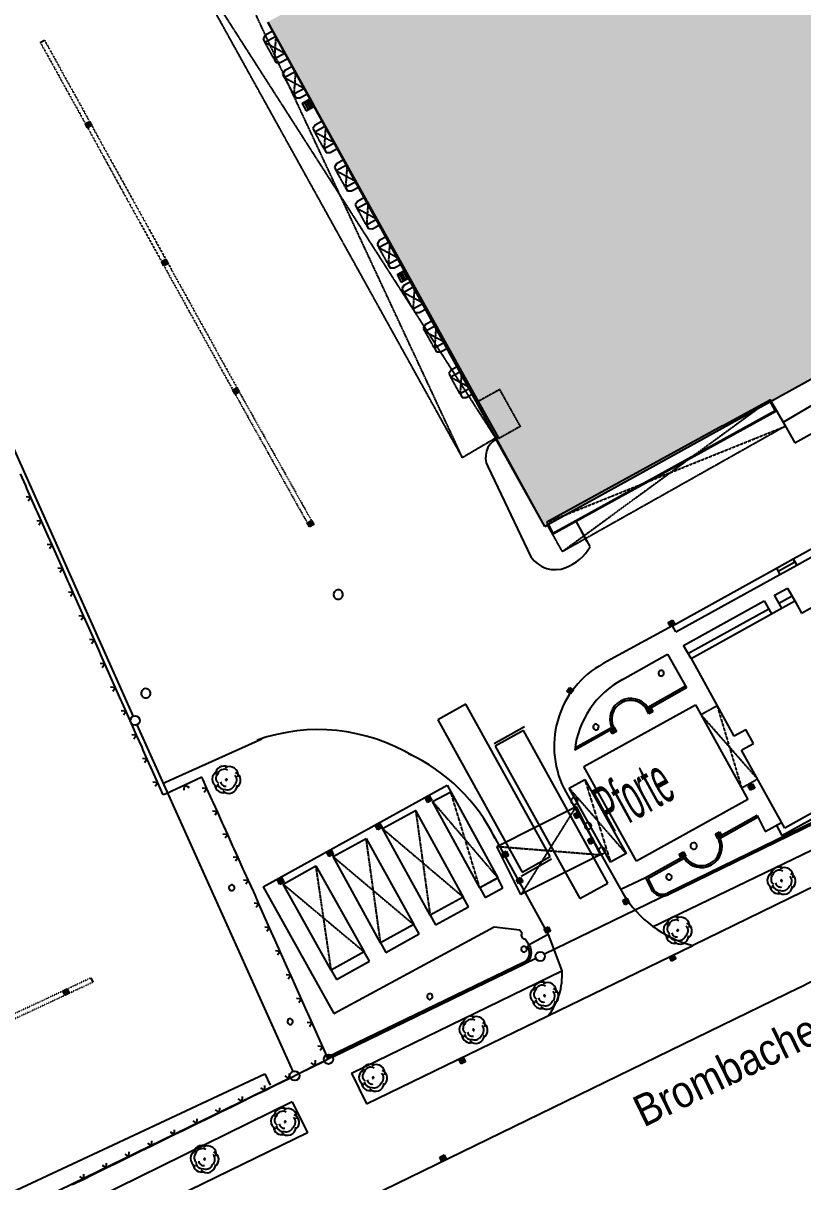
# Model space of a CAD drawing. Header units: millimetres. Extents: x 10546 to 220412, y -33380 to 110888.
# Drawn here: x 131020 to 139294, y -21811 to -9507 of the extents above; entities that cross this region are included whole.
import ezdxf

# ---------------------------------------------------------------- set-up
doc = ezdxf.new("R2010")
doc.units = ezdxf.units.MM
for name, pattern in [('DASHED', [0.75, 0.5, -0.25]), ('DOT', [0.25, 0, -0.25]), ('HIDDEN', [0.375, 0.25, -0.125])]:
    doc.linetypes.add(name, pattern=pattern)
doc.layers.add('A0_Grundriß_Versorgungskanal', color=253, linetype='Continuous', lineweight=20)
doc.layers.add('Lageplan', color=7, linetype='Continuous')
doc.styles.add('2', font='TXT')
doc.styles.add('USER2', font='TXT')

# ---------------------------------------------------------------- blocks, each defined once
blk = doc.blocks.new('Lageplan 1.UG')
at = {"layer": 'Lageplan'}
blk.add_hatch(color=1, dxfattribs=at).paths.add_polyline_path([(-23321, -12378), (-26262, -7020), (-26030, -6893), (-26487, -6064), (-13755, 1083), (-9279, 3558), (-5834, -2697)])
at = {"layer": 'Lageplan', "color": 1}
for p, q in [((-5834, -2697), (-23321, -12378)), ((-23321, -12378), (-26262, -7020)), ((-28830, -11943), (-28887, -11816)), ((-28817, -11973), (-28830, -11943)), ((-28775, -12068), (-28817, -11973)), ((-28775, -12068), (-28826, -12063)), ((-28775, -12068), (-28804, -12108)), ((-28718, -12195), (-28775, -12068)), ((-28705, -12226), (-28718, -12195)), ((-28662, -12321), (-28705, -12226)), ((-28662, -12321), (-28714, -12315)), ((-28662, -12321), (-28691, -12361)), ((-28606, -12448), (-28662, -12321)), ((-28592, -12478), (-28606, -12448)), ((-28550, -12573), (-28592, -12478)), ((-28550, -12573), (-28602, -12568)), ((-28550, -12574), (-28579, -12614)), ((-28494, -12700), (-28550, -12573)), ((-28480, -12731), (-28494, -12700)), ((-28438, -12826), (-28480, -12731)), ((-28438, -12826), (-28490, -12820)), ((-28438, -12826), (-28467, -12866)), ((-28382, -12953), (-28438, -12826)), ((-28368, -12983), (-28382, -12953)), ((-28326, -13078), (-28368, -12983)), ((-28326, -13078), (-28377, -13073)), ((-28326, -13079), (-28355, -13119)), ((-28269, -13206), (-28326, -13078)), ((-28256, -13236), (-28269, -13206)), ((-28214, -13331), (-28256, -13236)), ((-28214, -13331), (-28265, -13325)), ((-28214, -13331), (-28243, -13371)), ((-28157, -13458), (-28214, -13331)), ((-28144, -13489), (-28157, -13458)), ((-28102, -13584), (-28144, -13489)), ((-28102, -13584), (-28153, -13578)), ((-28101, -13584), (-28131, -13624)), ((-28045, -13711), (-28102, -13584)), ((-28032, -13741), (-28045, -13711)), ((-27989, -13836), (-28032, -13741)), ((-27989, -13836), (-28041, -13831)), ((-27989, -13836), (-28018, -13876)), ((-27933, -13963), (-27989, -13836)), ((-27919, -13994), (-27933, -13963)), ((-27877, -14089), (-27919, -13994)), ((-27877, -14089), (-27929, -14083)), ((-27877, -14089), (-27906, -14129)), ((-27821, -14216), (-27877, -14089)), ((-27807, -14246), (-27821, -14216)), ((-27765, -14341), (-27807, -14246)), ((-24160, -14265), (-24457, -14429)), ((-23266, -15883), (-24160, -14265)), ((-27765, -14341), (-27817, -14336)), ((-27765, -14341), (-27794, -14381)), ((-27709, -14468), (-27765, -14341)), ((-27695, -14499), (-27709, -14468)), ((-27653, -14594), (-27695, -14499)), ((-24457, -14429), (-23563, -16047)), ((-27653, -14594), (-27705, -14588)), ((-27653, -14594), (-27682, -14634)), ((-27596, -14721), (-27653, -14594)), ((-23548, -14544), (-23847, -14709)), ((-22652, -16163), (-23548, -14544)), ((-27583, -14751), (-27596, -14721)), ((-27541, -14846), (-27583, -14751)), ((-23847, -14709), (-22950, -16328)), ((-27541, -14846), (-27592, -14841)), ((-27541, -14847), (-27570, -14886)), ((-27484, -14973), (-27541, -14846)), ((-27471, -15004), (-27484, -14973)), ((-27428, -15099), (-27471, -15004)), ((-27428, -15099), (-27480, -15093)), ((-27429, -15099), (-27458, -15139)), ((-27372, -15226), (-27428, -15099)), ((-27143, -15124), (-27279, -15188)), ((-27148, -15126), (-27153, -15178)), ((-26961, -15039), (-27143, -15124)), ((-27138, -15122), (-27097, -15150)), ((-26948, -15068), (-26961, -15039)), ((-26907, -15160), (-26948, -15068)), ((-27323, -15208), (-27372, -15226)), ((-27279, -15188), (-27323, -15208)), ((-26906, -15160), (-26958, -15155)), ((-26907, -15160), (-26936, -15200)), ((-26851, -15283), (-26907, -15160)), ((-26838, -15312), (-26851, -15283)), ((-26796, -15404), (-26838, -15312)), ((-26796, -15404), (-26848, -15399)), ((-26797, -15403), (-26825, -15444)), ((-26741, -15526), (-26796, -15404)), ((-26728, -15556), (-26741, -15526)), ((-26686, -15648), (-26728, -15556)), ((-26686, -15648), (-26738, -15643)), ((-26687, -15647), (-26715, -15688)), ((-26631, -15770), (-26686, -15648)), ((-26618, -15800), (-26631, -15770)), ((-26576, -15892), (-26618, -15800)), ((-26576, -15892), (-26628, -15887)), ((-26576, -15891), (-26605, -15932)), ((-26521, -16014), (-26576, -15892)), ((-23563, -16047), (-23266, -15883)), ((-26508, -16044), (-26521, -16014)), ((-26466, -16136), (-26508, -16044)), ((-26466, -16136), (-26518, -16131)), ((-26466, -16135), (-26495, -16176)), ((-26411, -16258), (-26466, -16136)), ((-22950, -16328), (-22652, -16163)), ((-26397, -16289), (-26411, -16258)), ((-26355, -16384), (-26397, -16289)), ((-26355, -16384), (-26406, -16378)), ((-26355, -16384), (-26384, -16424)), ((-26298, -16511), (-26355, -16384)), ((-26284, -16542), (-26298, -16511)), ((-26242, -16637), (-26284, -16542)), ((-26242, -16637), (-26294, -16631)), ((-26242, -16637), (-26271, -16677)), ((-26185, -16764), (-26242, -16637)), ((-26172, -16794), (-26185, -16764)), ((-26129, -16890), (-26172, -16794)), ((-26129, -16890), (-26181, -16884)), ((-26129, -16890), (-26158, -16930)), ((-26072, -17017), (-26129, -16890)), ((-26059, -17048), (-26072, -17017)), ((-26016, -17143), (-26059, -17048)), ((-26016, -17143), (-26068, -17137)), ((-26016, -17143), (-26045, -17183)), ((-25959, -17270), (-26016, -17143)), ((-25946, -17300), (-25959, -17270)), ((-25904, -17396), (-25946, -17300)), ((-25904, -17396), (-25955, -17390)), ((-25903, -17396), (-25933, -17436)), ((-25847, -17523), (-25904, -17396)), ((-25833, -17553), (-25847, -17523)), ((-25791, -17649), (-25833, -17553)), ((-25791, -17648), (-25842, -17643)), ((-25791, -17649), (-25820, -17689)), ((-25734, -17776), (-25791, -17649)), ((-25720, -17806), (-25734, -17776)), ((-25678, -17901), (-25720, -17806)), ((-25678, -17901), (-25729, -17896)), ((-25678, -17902), (-25707, -17942)), ((-25621, -18029), (-25678, -17901)), ((-25760, -18099), (-25801, -18071)), ((-25759, -18098), (-25654, -18046)), ((-25757, -18097), (-25754, -18045)), ((-25654, -18046), (-25621, -18029)), ((-26035, -18237), (-25931, -18184)), ((-26034, -18236), (-26031, -18184)), ((-25931, -18184), (-25898, -18168)), ((-25898, -18168), (-25759, -18098)), ((-26294, -18365), (-26291, -18313)), ((-26294, -18365), (-26203, -18321)), ((-26203, -18321), (-26175, -18307)), ((-26175, -18307), (-26035, -18237)), ((-26037, -18237), (-26078, -18210)), ((-26534, -18482), (-26575, -18455)), ((-26534, -18483), (-26531, -18431)), ((-26534, -18482), (-26444, -18438)), ((-26444, -18438), (-26415, -18424)), ((-26415, -18424), (-26294, -18365)), ((-26293, -18365), (-26335, -18337)), ((-26774, -18600), (-26815, -18573)), ((-26774, -18600), (-26771, -18549)), ((-26774, -18600), (-26684, -18556)), ((-26684, -18556), (-26655, -18542)), ((-26655, -18542), (-26534, -18482)), ((-27014, -18718), (-27055, -18690)), ((-27015, -18718), (-27011, -18666)), ((-27014, -18718), (-26924, -18674)), ((-26924, -18674), (-26895, -18659)), ((-26895, -18659), (-26774, -18600)), ((-27254, -18835), (-27295, -18808)), ((-27255, -18836), (-27251, -18784)), ((-27254, -18835), (-27164, -18791)), ((-27164, -18791), (-27135, -18777)), ((-27135, -18777), (-27014, -18718)), ((-27494, -18953), (-27535, -18925)), ((-27495, -18953), (-27491, -18901)), ((-27494, -18953), (-27404, -18909)), ((-27404, -18909), (-27375, -18895)), ((-27375, -18895), (-27254, -18835)), ((-27855, -19130), (-27735, -19071)), ((-27734, -19071), (-27775, -19043)), ((-27735, -19071), (-27731, -19019)), ((-27735, -19071), (-27644, -19026)), ((-27644, -19026), (-27615, -19012)), ((-27615, -19012), (-27494, -18953)), ((-28096, -19248), (-27975, -19188)), ((-27974, -19188), (-28016, -19161)), ((-27975, -19189), (-27972, -19137)), ((-27975, -19188), (-27884, -19144)), ((-27884, -19144), (-27855, -19130)), ((-28336, -19365), (-28215, -19306)), ((-28215, -19306), (-28256, -19278)), ((-28215, -19306), (-28212, -19254)), ((-28215, -19306), (-28124, -19262)), ((-28124, -19262), (-28096, -19248))]:
    blk.add_line(p, q, dxfattribs=at)
at = {"layer": 'Lageplan', "linetype": 'DASHED'}
for p, q in [((-24195, -11646), (-27317, -6016)), ((-27317, -6016), (-23844, -11439)), ((-24195, -11646), (-26853, -5942)), ((-20929, -11031), (-23134, -12644)), ((-20929, -11031), (-20770, -11313)), ((-23299, -12332), (-20770, -11313)), ((-20770, -11313), (-23134, -12644)), ((-23844, -11439), (-24195, -11646)), ((-23134, -12644), (-23292, -12362)), ((-21665, -14374), (-21493, -14279)), ((-21063, -15058), (-21665, -14374)), ((-21493, -14279), (-21233, -15153)), ((-22897, -15064), (-22624, -15942)), ((-21233, -15153), (-21063, -15058)), ((-24011, -16214), (-24320, -15193)), ((-23062, -15156), (-22459, -15850)), ((-24512, -15298), (-23819, -16109)), ((-22990, -15351), (-23574, -16285)), ((-24692, -15392), (-24539, -16506)), ((-25044, -15585), (-24186, -16313)), ((-25064, -16797), (-25217, -15689)), ((-23831, -15774), (-22733, -15863)), ((-25588, -17088), (-25750, -15979)), ((-25568, -15883), (-24713, -16604)), ((-26099, -16174), (-25239, -16894))]:
    blk.add_line(p, q, dxfattribs=at)
at = {"layer": 'Lageplan', "color": 2}
for p, q in [((-26207, -7117), (-26288, -7161)), ((-26288, -7161), (-26311, -7198)), ((-26311, -7198), (-26291, -7236)), ((-26176, -7173), (-26291, -7236)), ((-26078, -7351), (-26193, -7413)), ((-26193, -7413), (-26172, -7451)), ((-26172, -7451), (-26129, -7451)), ((-26129, -7451), (-26047, -7407)), ((-25999, -7491), (-26081, -7536)), ((-26081, -7536), (-26104, -7572)), ((-26104, -7572), (-26083, -7610)), ((-25968, -7547), (-26083, -7610)), ((-25870, -7725), (-25985, -7787)), ((-25985, -7787), (-25964, -7825)), ((-25964, -7825), (-25921, -7825)), ((-25921, -7825), (-25840, -7781)), ((-25897, -7884), (-25810, -7836)), ((-25875, -7872), (-25831, -7952)), ((-25853, -7860), (-25809, -7939)), ((-25832, -7848), (-25787, -7927)), ((-25897, -7884), (-25853, -7964)), ((-25853, -7964), (-25765, -7915)), ((-25760, -8114), (-25783, -8151)), ((-25678, -8070), (-25760, -8114)), ((-25783, -8151), (-25762, -8188)), ((-25648, -8126), (-25762, -8188)), ((-25550, -8303), (-25664, -8366)), ((-25664, -8366), (-25643, -8404)), ((-25600, -8404), (-25519, -8359)), ((-25643, -8404), (-25600, -8404)), ((-25450, -8480), (-25532, -8525)), ((-25532, -8525), (-25555, -8561)), ((-25555, -8561), (-25534, -8599)), ((-25419, -8536), (-25534, -8599)), ((-25321, -8714), (-25436, -8776)), ((-25436, -8776), (-25415, -8814)), ((-25415, -8814), (-25372, -8814)), ((-25372, -8814), (-25291, -8770)), ((-25309, -8925), (-25333, -8962)), ((-25333, -8962), (-25312, -8999)), ((-25197, -8937), (-25312, -8999)), ((-25228, -8880), (-25309, -8925)), ((-25099, -9114), (-25214, -9177)), ((-25214, -9177), (-25193, -9214)), ((-25193, -9214), (-25150, -9215)), ((-25150, -9215), (-25069, -9170)), ((-25079, -9341), (-25102, -9377)), ((-24997, -9296), (-25079, -9341)), ((-25102, -9377), (-25081, -9415)), ((-24966, -9353), (-25081, -9415)), ((-24868, -9530), (-24983, -9593)), ((-24983, -9593), (-24962, -9630)), ((-24919, -9631), (-24838, -9586)), ((-24962, -9630), (-24919, -9631)), ((-24888, -9702), (-24801, -9653)), ((-24888, -9702), (-24844, -9782)), ((-24866, -9690), (-24822, -9769)), ((-24845, -9678), (-24800, -9757)), ((-24823, -9665), (-24778, -9745)), ((-24844, -9782), (-24756, -9733)), ((-24816, -9816), (-24839, -9853)), ((-24704, -9828), (-24818, -9891)), ((-24734, -9772), (-24816, -9816)), ((-24839, -9853), (-24818, -9891)), ((-24606, -10006), (-24720, -10068)), ((-24720, -10068), (-24700, -10106)), ((-24656, -10106), (-24575, -10062)), ((-24700, -10106), (-24656, -10106)), ((-24506, -10188), (-24588, -10232)), ((-24588, -10232), (-24611, -10269)), ((-24611, -10269), (-24590, -10307)), ((-24476, -10244), (-24590, -10307)), ((-24378, -10421), (-24492, -10484)), ((-24492, -10484), (-24472, -10522)), ((-24472, -10522), (-24428, -10522)), ((-24428, -10522), (-24347, -10478)), ((-24235, -10672), (-24316, -10716)), ((-24316, -10716), (-24340, -10753)), ((-24340, -10753), (-24319, -10791)), ((-24204, -10728), (-24319, -10791)), ((-24106, -10906), (-24221, -10968)), ((-24221, -10968), (-24200, -11006)), ((-24200, -11006), (-24157, -11006)), ((-24157, -11006), (-24076, -10962)), ((-20876, -11145), (-20937, -11036)), ((-20862, -11149), (-20929, -11031)), ((-23239, -12460), (-20862, -11149)), ((-23235, -12446), (-20876, -11145)), ((-23292, -12362), (-23239, -12460)), ((-23283, -12357), (-23235, -12446)), ((-22874, -12532), (-22950, -12390)), ((-21817, -14091), (-22234, -14327)), ((-21827, -14073), (-22227, -14300)), ((-23001, -14728), (-22613, -14512)), ((-22587, -14520), (-23004, -14753)), ((-19456, -15019), (-22020, -16271)), ((-19448, -15035), (-22012, -16288)), ((-21067, -15447), (-21486, -15681)), ((-21057, -15465), (-21459, -15689)), ((-21835, -15873), (-22253, -16107)), ((-22228, -16116), (-21842, -15900)), ((-22253, -16107), (-22192, -16227)), ((-22228, -16116), (-22176, -16219)), ((-23489, -16819), (-23505, -16831)), ((-23540, -17003), (-25633, -18014)), ((-23530, -17021), (-25624, -18032)), ((-25633, -18014), (-25624, -18032))]:
    blk.add_line(p, q, dxfattribs=at)
at = {"layer": 'Lageplan'}
for p, q in [((-26262, -7020), (-25775, -7898)), ((-28676, -7236), (-28632, -7212)), ((-30799, -7450), (-27691, -14393)), ((-24026, -11048), (-25773, -7902)), ((-28198, -8099), (-28154, -8075)), ((-28198, -8099), (-28154, -8075)), ((-28174, -8143), (-28198, -8099)), ((-28163, -8137), (-28187, -8093)), ((-28176, -8087), (-28152, -8131)), ((-28130, -8119), (-28174, -8143)), ((-28141, -8125), (-28165, -8081)), ((-28154, -8075), (-28130, -8119)), ((-27389, -9564), (-27345, -9539)), ((-27365, -9608), (-27389, -9564)), ((-27354, -9601), (-27378, -9558)), ((-27367, -9552), (-27343, -9595)), ((-27321, -9583), (-27365, -9608)), ((-27332, -9589), (-27356, -9546)), ((-27345, -9539), (-27321, -9583)), ((-26633, -10928), (-26589, -10903)), ((-26608, -10971), (-26633, -10928)), ((-26597, -10965), (-26622, -10922)), ((-26611, -10915), (-26587, -10959)), ((-26565, -10947), (-26608, -10971)), ((-26576, -10953), (-26600, -10909)), ((-26589, -10903), (-26565, -10947)), ((-23817, -11423), (-24026, -11048)), ((-21437, -11307), (-20976, -11057)), ((-20976, -11057), (-20929, -11031)), ((-20929, -11031), (-20791, -11269)), ((-20791, -11269), (-20309, -10987)), ((-21437, -11307), (-23299, -12332)), ((-20791, -11269), (-20666, -11488)), ((-20666, -11488), (-20176, -11215)), ((-23844, -11439), (-23817, -11423)), ((-23321, -12378), (-23844, -11439)), ((-23927, -11741), (-23469, -12698)), ((-20685, -12720), (-19592, -12113)), ((-20648, -12786), (-19555, -12180)), ((-25842, -12338), (-25798, -12313)), ((-25818, -12381), (-25842, -12338)), ((-25807, -12375), (-25831, -12332)), ((-25820, -12326), (-25796, -12369)), ((-25774, -12357), (-25818, -12381)), ((-25785, -12363), (-25810, -12320)), ((-25798, -12313), (-25774, -12357)), ((-23321, -12378), (-23285, -12358)), ((-23299, -12332), (-23285, -12358)), ((-22841, -12591), (-22989, -12320)), ((-20864, -12819), (-20685, -12720)), ((-20845, -12852), (-20666, -12753)), ((-20827, -12885), (-20648, -12786)), ((-20648, -12786), (-20685, -12720)), ((-20685, -12720), (-20648, -12786)), ((-21965, -13430), (-20864, -12819)), ((-21930, -13496), (-20827, -12885)), ((-20864, -12819), (-20827, -12885)), ((-20864, -12819), (-20827, -12885)), ((-20806, -15657), (-15791, -12876)), ((-22177, -16628), (-14562, -12943)), ((-20884, -13107), (-20746, -13030)), ((-20746, -13030), (-20668, -13168)), ((-15586, -13155), (-23325, -16920)), ((-20807, -13245), (-20884, -13107)), ((-20697, -13116), (-20837, -13193)), ((-21848, -13642), (-20993, -13167)), ((-20945, -13253), (-21798, -13727)), ((-21768, -13779), (-20668, -13168)), ((-20993, -13167), (-20916, -13306)), ((-20668, -13168), (-20598, -13296)), ((-20598, -13296), (-20421, -13197)), ((-22011, -13396), (-21967, -13372)), ((-21987, -13440), (-22011, -13396)), ((-21961, -13383), (-22005, -13407)), ((-21999, -13418), (-21955, -13394)), ((-21949, -13404), (-21993, -13429)), ((-21967, -13372), (-21943, -13415)), ((-21965, -13430), (-22703, -13833)), ((-21943, -13415), (-21987, -13440)), ((-21930, -13496), (-21965, -13430)), ((-21768, -13779), (-21848, -13642)), ((-22497, -14003), (-22018, -13734)), ((-22018, -13734), (-21817, -14091)), ((-21768, -13779), (-21314, -14602)), ((-23088, -14127), (-23059, -14086)), ((-23047, -14155), (-23088, -14127)), ((-23049, -14093), (-23077, -14134)), ((-23067, -14141), (-23038, -14100)), ((-23059, -14086), (-23018, -14114)), ((-23028, -14107), (-23057, -14148)), ((-23018, -14114), (-23047, -14155)), ((-22906, -14926), (-21723, -14269)), ((-21723, -14269), (-21165, -15275)), ((-22242, -14321), (-22199, -14297)), ((-22218, -14365), (-22242, -14321)), ((-22193, -14308), (-22236, -14332)), ((-22230, -14343), (-22186, -14318)), ((-22180, -14329), (-22224, -14354)), ((-22174, -14340), (-22218, -14365)), ((-22199, -14297), (-22174, -14340)), ((-27650, -14484), (-25997, -18164)), ((-22629, -14535), (-22585, -14511)), ((-22585, -14511), (-22561, -14554)), ((-27378, -15106), (-26326, -14630)), ((-22605, -14579), (-22629, -14535)), ((-22579, -14522), (-22623, -14546)), ((-22617, -14557), (-22573, -14533)), ((-22567, -14543), (-22611, -14568)), ((-22561, -14554), (-22605, -14579)), ((-21312, -14601), (-21187, -14532)), ((-21105, -14681), (-21187, -14532)), ((-20774, -15582), (-21232, -14751)), ((-21229, -14750), (-21105, -14681)), ((-22348, -15932), (-22906, -14926)), ((-19682, -14966), (-20774, -15582)), ((-26309, -16202), (-24358, -15125)), ((-24358, -15125), (-23819, -16109)), ((-23062, -15156), (-22897, -15064)), ((-22897, -15064), (-22459, -15850)), ((-18257, -15124), (-21752, -16825)), ((-21162, -15134), (-21118, -15110)), ((-21151, -15128), (-21127, -15172)), ((-21116, -15166), (-21140, -15122)), ((-21129, -15116), (-21105, -15160)), ((-21118, -15110), (-21094, -15154)), ((-24589, -15264), (-24545, -15240)), ((-24539, -15251), (-24583, -15275)), ((-24545, -15240), (-24521, -15284)), ((-24512, -15298), (-24320, -15193)), ((-24320, -15193), (-23819, -16109)), ((-23095, -15202), (-22491, -16276)), ((-22624, -15942), (-23062, -15156)), ((-21138, -15178), (-21162, -15134)), ((-21094, -15154), (-21138, -15178)), ((-24565, -15308), (-24589, -15264)), ((-24577, -15286), (-24533, -15262)), ((-24527, -15273), (-24571, -15297)), ((-24521, -15284), (-24565, -15308)), ((-24011, -16214), (-24512, -15298)), ((-23831, -15774), (-22990, -15351)), ((-22990, -15351), (-22733, -15863)), ((-21165, -15275), (-22348, -15932)), ((-25044, -15585), (-24692, -15392)), ((-24692, -15392), (-24186, -16313)), ((-23013, -15435), (-22969, -15411)), ((-22988, -15479), (-23013, -15435)), ((-23002, -15429), (-22977, -15473)), ((-22966, -15467), (-22991, -15423)), ((-22944, -15454), (-22988, -15479)), ((-22980, -15417), (-22955, -15460)), ((-22969, -15411), (-22944, -15454)), ((-21067, -15447), (-20983, -15616)), ((-25117, -15554), (-25073, -15530)), ((-25093, -15598), (-25117, -15554)), ((-25067, -15541), (-25111, -15565)), ((-25105, -15576), (-25061, -15552)), ((-25055, -15563), (-25099, -15587)), ((-25049, -15574), (-25093, -15598)), ((-25073, -15530), (-25049, -15574)), ((-24539, -16506), (-25044, -15585)), ((-21510, -15645), (-21466, -15620)), ((-21466, -15620), (-21442, -15664)), ((-20983, -15616), (-20808, -15520)), ((-20863, -15551), (-20806, -15657)), ((-25568, -15883), (-25217, -15689)), ((-25217, -15689), (-24713, -16604)), ((-23870, -15650), (-23287, -16711)), ((-22865, -15706), (-22822, -15681)), ((-22840, -15750), (-22865, -15706)), ((-22854, -15700), (-22829, -15743)), ((-22819, -15737), (-22843, -15694)), ((-22797, -15725), (-22840, -15750)), ((-22833, -15688), (-22808, -15731)), ((-22822, -15681), (-22797, -15725)), ((-21485, -15689), (-21510, -15645)), ((-21460, -15631), (-21504, -15656)), ((-21498, -15667), (-21454, -15642)), ((-21448, -15653), (-21491, -15678)), ((-21442, -15664), (-21485, -15689)), ((-25633, -15840), (-25590, -15815)), ((-25609, -15883), (-25633, -15840)), ((-25583, -15826), (-25627, -15851)), ((-25621, -15861), (-25577, -15837)), ((-25571, -15848), (-25615, -15872)), ((-25565, -15859), (-25609, -15883)), ((-25590, -15815), (-25565, -15859)), ((-23574, -16285), (-23831, -15774)), ((-23775, -15851), (-23731, -15826)), ((-23750, -15894), (-23775, -15851)), ((-23764, -15844), (-23739, -15888)), ((-23728, -15882), (-23753, -15838)), ((-23707, -15869), (-23750, -15894)), ((-23742, -15832), (-23717, -15875)), ((-23731, -15826), (-23707, -15869)), ((-22733, -15863), (-23574, -16285)), ((-22459, -15850), (-22624, -15942)), ((-21894, -15857), (-21850, -15833)), ((-21870, -15901), (-21894, -15857)), ((-21844, -15844), (-21888, -15868)), ((-21882, -15879), (-21838, -15854)), ((-21832, -15865), (-21876, -15890)), ((-21850, -15833), (-21826, -15876)), ((-26099, -16174), (-25750, -15979)), ((-25750, -15979), (-25239, -16894)), ((-25064, -16797), (-25568, -15883)), ((-21826, -15876), (-21870, -15901)), ((-26158, -16133), (-26114, -16109)), ((-26114, -16109), (-26090, -16153)), ((-23819, -16109), (-24011, -16214)), ((-23821, -16111), (-24011, -16214)), ((-23766, -16213), (-23821, -16111)), ((-23622, -16128), (-23578, -16103)), ((-23575, -16159), (-23600, -16115)), ((-23589, -16109), (-23564, -16152)), ((-23578, -16103), (-23554, -16146)), ((-22253, -16107), (-22515, -16232)), ((-26309, -16202), (-25560, -17550)), ((-26133, -16177), (-26158, -16133)), ((-26108, -16120), (-26152, -16144)), ((-26145, -16155), (-26102, -16131)), ((-26096, -16142), (-26139, -16166)), ((-26090, -16153), (-26133, -16177)), ((-25588, -17088), (-26099, -16174)), ((-24011, -16214), (-23955, -16316)), ((-23955, -16316), (-23766, -16213)), ((-23597, -16171), (-23622, -16128)), ((-23611, -16121), (-23586, -16165)), ((-23554, -16146), (-23597, -16171)), ((-24187, -16313), (-24539, -16506)), ((-24186, -16313), (-24539, -16506)), ((-24131, -16415), (-24187, -16313)), ((-22494, -16349), (-22450, -16325)), ((-22469, -16393), (-22494, -16349)), ((-22483, -16343), (-22458, -16387)), ((-22447, -16381), (-22472, -16337)), ((-22461, -16331), (-22436, -16374)), ((-22450, -16325), (-22426, -16368)), ((-24483, -16608), (-24131, -16415)), ((-22426, -16368), (-22469, -16393)), ((-24712, -16603), (-25064, -16797)), ((-24713, -16604), (-25064, -16797)), ((-24656, -16704), (-24712, -16603)), ((-24539, -16506), (-24483, -16608)), ((-25560, -17550), (-23859, -16629)), ((-25008, -16899), (-24656, -16704)), ((-23859, -16629), (-23585, -16659)), ((-23585, -16659), (-23563, -16695)), ((-23287, -16711), (-23489, -16819)), ((-23329, -16654), (-23285, -16629)), ((-23304, -16697), (-23329, -16654)), ((-23318, -16648), (-23293, -16691)), ((-23282, -16685), (-23307, -16642)), ((-23260, -16673), (-23304, -16697)), ((-23296, -16635), (-23271, -16679)), ((-23287, -16711), (-23139, -17096)), ((-23285, -16629), (-23260, -16673)), ((-25064, -16797), (-25008, -16899)), ((-23531, -16757), (-23489, -16819)), ((-23288, -17575), (-21752, -16825)), ((-25238, -16893), (-25588, -17088)), ((-25239, -16894), (-25588, -17088)), ((-23415, -16964), (-25572, -18013)), ((-25182, -16994), (-25238, -16893)), ((-21999, -16948), (-21955, -16924)), ((-21975, -16992), (-21999, -16948)), ((-21949, -16935), (-21993, -16959)), ((-21987, -16970), (-21943, -16946)), ((-21937, -16957), (-21981, -16981)), ((-21931, -16968), (-21975, -16992)), ((-21955, -16924), (-21931, -16968)), ((-25588, -17088), (-25531, -17189)), ((-25531, -17189), (-25182, -16994)), ((-25372, -18183), (-23139, -17096)), ((-28139, -17171), (-28118, -17217)), ((-28436, -17311), (-28391, -17287)), ((-28412, -17355), (-28436, -17311)), ((-28430, -17322), (-28386, -17298)), ((-28380, -17309), (-28424, -17333)), ((-28418, -17344), (-28374, -17320)), ((-28368, -17331), (-28412, -17355)), ((-28391, -17287), (-28368, -17331)), ((-20620, -17276), (-21579, -17744)), ((-25212, -18509), (-23288, -17575)), ((-21579, -17744), (-26707, -20239)), ((-25662, -18057), (-25931, -18188)), ((-24231, -18038), (-24186, -18017)), ((-24209, -18083), (-24231, -18038)), ((-24180, -18028), (-24225, -18050)), ((-24220, -18061), (-24175, -18039)), ((-24169, -18050), (-24214, -18072)), ((-24164, -18062), (-24209, -18083)), ((-24186, -18017), (-24164, -18062)), ((-27683, -18839), (-26294, -18190)), ((-26294, -18190), (-26235, -18309)), ((-25372, -18183), (-25212, -18509)), ((-26021, -18232), (-32181, -21231)), ((-26003, -18487), (-28428, -19680)), ((-26003, -18487), (-25841, -18816)), ((-25841, -18816), (-27517, -19631)), ((-30507, -20162), (-27683, -18839)), ((-24435, -19074), (-24390, -19051)), ((-24430, -19085), (-24385, -19063)), ((-24390, -19051), (-24368, -19096)), ((-24413, -19119), (-24435, -19074)), ((-24379, -19074), (-24424, -19096)), ((-24418, -19107), (-24374, -19085)), ((-24368, -19096), (-24413, -19119))]:
    blk.add_line(p, q, dxfattribs=at)
at = {"layer": 'Lageplan', "linetype": 'DOT'}
for p, q in [((-28676, -7236), (-28198, -8099)), ((-28632, -7212), (-28154, -8075)), ((-28130, -8119), (-27321, -9583)), ((-28174, -8143), (-27365, -9607)), ((-27321, -9583), (-26565, -10947)), ((-27365, -9607), (-26608, -10971)), ((-26565, -10947), (-25774, -12357)), ((-26608, -10971), (-25818, -12382)), ((-28139, -17171), (-36774, -21214)), ((-28118, -17217), (-36752, -21259))]:
    blk.add_line(p, q, dxfattribs=at)
at = {"layer": 'Lageplan', "color": 2, "linetype": 'DASHED'}
for p, q in [((-26193, -7413), (-26291, -7236)), ((-26291, -7236), (-26078, -7351)), ((-26176, -7173), (-26193, -7413)), ((-25985, -7787), (-26083, -7610)), ((-26083, -7610), (-25870, -7725)), ((-25968, -7547), (-25985, -7787)), ((-25664, -8366), (-25762, -8188)), ((-25762, -8188), (-25550, -8303)), ((-25648, -8126), (-25664, -8366)), ((-25436, -8776), (-25534, -8599)), ((-25534, -8599), (-25321, -8714)), ((-25419, -8536), (-25436, -8776)), ((-25197, -8937), (-25214, -9177)), ((-25214, -9177), (-25312, -8999)), ((-25312, -8999), (-25099, -9114)), ((-24983, -9593), (-25081, -9415)), ((-25081, -9415), (-24868, -9530)), ((-24966, -9353), (-24983, -9593)), ((-24704, -9828), (-24720, -10068)), ((-24720, -10068), (-24818, -9891)), ((-24818, -9891), (-24606, -10006)), ((-24492, -10484), (-24590, -10307)), ((-24590, -10307), (-24378, -10421)), ((-24476, -10244), (-24492, -10484)), ((-24221, -10968), (-24319, -10791)), ((-24319, -10791), (-24106, -10906)), ((-24204, -10728), (-24221, -10968))]:
    blk.add_line(p, q, dxfattribs=at)
at = {"layer": 'Lageplan', "linetype": 'HIDDEN'}
for p, q in [((-23799, -10922), (-24026, -11048)), ((-23580, -11314), (-23799, -10922)), ((-23580, -11314), (-23807, -11441)), ((-23817, -11423), (-23807, -11441))]:
    blk.add_line(p, q, dxfattribs=at)
at = {"layer": 'Lageplan', "color": 3}
for p, q in [((-23857, -14680), (-23536, -14502)), ((-23249, -15911), (-23572, -16092))]:
    blk.add_line(p, q, dxfattribs=at)
at = {"layer": 'Lageplan', "color": 1}
for centre in [(-27670, -14438), (-23370, -16942), (-25617, -18035), (-25976, -18210)]:
    blk.add_circle(centre, 50, dxfattribs=at)
at = {"layer": 'Lageplan'}
for centre, radius, start, end in [((-23726, -11642), 224, 120.1744, 206.2588), ((-23298, -12322), 531, 292.1937, 329.4881), ((-23212, -12525), 310, 214.0058, 291.6521), ((41739, -139438), 137157, 113.22934, 117.04255), ((-22223, -14711), 1000, 118.6543, 209.359), ((-22032, -14863), 978, 118.3604, 173.5387), ((-25727, -16475), 1941, 58.861, 109.463), ((-25577, -16531), 1921, 25.8018, 65.0383), ((-21444, -15639), 1226, 211.32, 255.4424), ((-23533, -16719), 37.7, 141.2814, 273.3564), ((-23832, -17142), 695, 321.4667, 3.8138)]:
    blk.add_arc(centre, radius, start, end, dxfattribs=at)
at = {"layer": 'Lageplan', "color": 5}
for centre, start, end in [((-25514, -13099), 144.9919, 234.9919), ((-25514, -13099), 54.9919, 144.9919), ((-25514, -13099), 234.9919, 324.9919), ((-25514, -13099), 324.9919, 54.9919), ((-27555, -14148), 144.9919, 234.9919), ((-27555, -14148), 54.9919, 144.9919), ((-27555, -14148), 324.9919, 54.9919), ((-27555, -14148), 234.9919, 324.9919)]:
    blk.add_arc(centre, 50, start, end, dxfattribs=at)
at = {"layer": 'Lageplan', "color": 2}
for centre, radius, start, end in [((-22410, -14424), 221, 34.0841, 203.3997), ((-22410, -14424), 201, 28.8162, 208.5641), ((-21660, -15778), 220, 213.6715, 24.0426), ((-21660, -15778), 200, 208.3684, 29.2722), ((-21660, -15778), 220, 29.266, 29.2722), ((-22071, -16166), 135, 206.9879, 296.0401), ((-22071, -16166), 117, 206.9816, 296.0401), ((-23604, -16901), 121, 302.1549, 35.427), ((-23604, -16901), 141, 301.707, 35.427)]:
    blk.add_arc(centre, radius, start, end, dxfattribs=at)
at = {"layer": 'Lageplan', "color": 5}
for centre, major_axis, start_param, end_param in [((-22086, -13934), (-21.2, 21.2), -1.396399, 0.174397), ((-22086, -13934), (21.2, 21.2), 1.745194, 3.31599), ((-22086, -13934), (21.2, 21.2), 3.31599, 4.886786), ((-22086, -13934), (21.2, 21.2), 4.886786, 6.457583), ((-22779, -14506), (21.2, 21.2), 1.745194, 3.31599), ((-22779, -14506), (-21.2, 21.2), -1.396399, 0.174397), ((-22779, -14506), (21.2, 21.2), 4.886786, 6.457583), ((-22779, -14506), (21.2, 21.2), 3.31599, 4.886786), ((-23008, -15293), (-24.8, 24.8), -1.396407, 0.174389), ((-23008, -15293), (-24.8, 24.8), 0.174389, 1.745185), ((-23008, -15293), (24.8, 24.8), 3.315982, 4.886778), ((-23008, -15293), (24.8, 24.8), 4.886778, 6.457574), ((-22862, -15557), (-24.8, 24.8), 0.174389, 1.745185), ((-22862, -15557), (-24.8, 24.8), -1.396407, 0.174389), ((-22862, -15557), (24.8, 24.8), 3.315982, 4.886778), ((-22862, -15557), (24.8, 24.8), 4.886778, 6.457574), ((-21741, -15769), (24.8, 24.8), 0.174404, 1.7452), ((-21741, -15769), (-24.8, 24.8), 3.315997, 4.886793), ((-22716, -15820), (-24.8, 24.8), 0.174419, 1.745215), ((-22716, -15820), (-24.8, 24.8), -1.396378, 0.174419), ((-22716, -15820), (24.8, 24.8), 3.316011, 4.886808), ((-22716, -15820), (-24.8, 24.8), 3.316011, 4.886808), ((-21741, -15769), (-24.8, 24.8), 0.174404, 1.7452), ((-21741, -15769), (-24.8, 24.8), 1.7452, 3.315997), ((-22004, -16099), (21.2, 21.2), 1.745205, 3.316001), ((-22004, -16099), (21.2, 21.2), 0.174408, 1.745205), ((-22004, -16099), (21.2, 21.2), 3.316001, 4.886797), ((-22004, -16099), (-21.2, 21.2), 3.316001, 4.886797), ((-26644, -16213), (21.2, 21.2), 1.745278, 3.316074), ((-26644, -16213), (21.2, 21.2), 0.174481, 1.745278), ((-26644, -16213), (-21.2, 21.2), 1.745278, 3.316074), ((-26644, -16213), (-21.2, 21.2), 3.316074, 4.88687), ((-23542, -16866), (21.2, 21.2), 1.745194, 3.31599), ((-23542, -16866), (-21.2, 21.2), -1.396399, 0.174397), ((-23542, -16866), (21.2, 21.2), 4.886786, 6.457583), ((-23542, -16866), (21.2, 21.2), 3.31599, 4.886786), ((-24542, -17369), (-21.2, 21.2), -1.396399, 0.174397), ((-24542, -17369), (21.2, 21.2), 4.886786, 6.457583), ((-24542, -17369), (21.2, 21.2), 1.745194, 3.31599), ((-24542, -17369), (21.2, 21.2), 3.31599, 4.886786), ((-26024, -17635), (21.2, 21.2), 1.745278, 3.316074), ((-26024, -17635), (21.2, 21.2), 0.174481, 1.745278), ((-26024, -17635), (-21.2, 21.2), 1.745278, 3.316074), ((-26024, -17635), (-21.2, 21.2), 3.316074, 4.88687)]:
    blk.add_ellipse(centre, major_axis=major_axis, ratio=1, start_param=start_param, end_param=end_param, dxfattribs=at)
at = {"layer": 'Lageplan'}
for centre, major_axis, start_param, end_param in [((-26761, -15061), (63.7, 63.7), 1.158433, 3.501101), ((-26727, -15011), (-63.7, 63.7), -1.232633, 0.760882), ((-26753, -15052), (42.4, 42.4), 1.569057, 3.341578), ((-26723, -15030), (53.1, 53.1), 0.29446, 2.070158), ((-26666, -15017), (63.7, 63.7), 5.298022, 7.617338), ((-26640, -15072), (63.7, 63.7), 4.546606, 6.642729), ((-26734, -15114), (-63.7, 63.7), 0.902254, 2.588312), ((-26721, -15095), (-53.1, 53.1), 0.992051, 2.498514), ((-26713, -15083), (36.1, 36.1), 2.48998, 4.142178), ((-26675, -15121), (63.7, 63.7), 3.131057, 5.473725), ((-26686, -15098), (53.1, 53.1), 3.602575, 5.130017), ((-26701, -15066), (-5.31, 5.31), 0.174574, 1.745195), ((-26701, -15066), (5.31, 5.31), 0.174574, 1.745195), ((-26701, -15066), (-5.31, 5.31), 1.74537, 3.315992), ((-26701, -15066), (5.31, 5.31), 4.886963, 6.457584), ((-26666, -15069), (-53.1, 53.1), 3.072815, 4.646002), ((-20835, -16084), (-63.7, 63.7), -1.232633, 0.760882), ((-20775, -16089), (63.7, 63.7), 5.298022, 7.617338), ((-20870, -16133), (63.7, 63.7), 1.158433, 3.501101), ((-20861, -16124), (42.4, 42.4), 1.569057, 3.341578), ((-20832, -16102), (53.1, 53.1), 0.29446, 2.070158), ((-20774, -16141), (-53.1, 53.1), 3.072815, 4.646002), ((-20749, -16144), (63.7, 63.7), 4.546606, 6.642729), ((-20843, -16186), (-63.7, 63.7), 0.902254, 2.588312), ((-20830, -16167), (-53.1, 53.1), 0.992051, 2.498514), ((-20821, -16155), (36.1, 36.1), 2.48998, 4.142178), ((-20784, -16193), (63.7, 63.7), 3.131057, 5.473725), ((-20795, -16170), (53.1, 53.1), 3.602575, 5.130017), ((-20809, -16138), (-5.31, 5.31), 0.174574, 1.745195), ((-20809, -16138), (5.31, 5.31), 0.174574, 1.745195), ((-20809, -16138), (-5.31, 5.31), 1.74537, 3.315992), ((-20809, -16138), (5.31, 5.31), 4.886963, 6.457584), ((-21971, -16661), (63.7, 63.7), 1.158433, 3.501101), ((-21937, -16612), (-63.7, 63.7), -1.232633, 0.760882), ((-21963, -16652), (42.4, 42.4), 1.569057, 3.341578), ((-21933, -16630), (53.1, 53.1), 0.29446, 2.070158), ((-21876, -16617), (63.7, 63.7), 5.298022, 7.617338), ((-21850, -16672), (63.7, 63.7), 4.546606, 6.642729), ((-21944, -16714), (-63.7, 63.7), 0.902254, 2.588312), ((-21931, -16695), (-53.1, 53.1), 0.992051, 2.498514), ((-21923, -16684), (36.1, 36.1), 2.48998, 4.142178), ((-21885, -16721), (63.7, 63.7), 3.131057, 5.473725), ((-21896, -16698), (53.1, 53.1), 3.602575, 5.130017), ((-21911, -16666), (-5.31, 5.31), 0.174574, 1.745195), ((-21911, -16666), (5.31, 5.31), 0.174574, 1.745195), ((-21911, -16666), (-5.31, 5.31), 1.74537, 3.315992), ((-21911, -16666), (5.31, 5.31), 4.886963, 6.457584), ((-21876, -16669), (-53.1, 53.1), 3.072815, 4.646002), ((-23351, -17305), (-63.7, 63.7), -1.232633, 0.760882), ((-23291, -17310), (63.7, 63.7), 5.298022, 7.617338), ((-23386, -17354), (63.7, 63.7), 1.158433, 3.501101), ((-23377, -17345), (42.4, 42.4), 1.569057, 3.341578), ((-23348, -17323), (53.1, 53.1), 0.29446, 2.070158), ((-23290, -17362), (-53.1, 53.1), 3.072815, 4.646002), ((-23265, -17365), (63.7, 63.7), 4.546606, 6.642729), ((-23359, -17407), (-63.7, 63.7), 0.902254, 2.588312), ((-23346, -17388), (-53.1, 53.1), 0.992051, 2.498514), ((-23337, -17376), (36.1, 36.1), 2.48998, 4.142178), ((-23299, -17414), (63.7, 63.7), 3.131057, 5.473725), ((-23311, -17391), (53.1, 53.1), 3.602575, 5.130017), ((-23325, -17359), (-5.31, 5.31), 0.174574, 1.745195), ((-23325, -17359), (5.31, 5.31), 0.174574, 1.745195), ((-23325, -17359), (-5.31, 5.31), 1.74537, 3.315992), ((-23325, -17359), (5.31, 5.31), 4.886963, 6.457584), ((-24104, -17667), (63.7, 63.7), 0.338069, 2.331584), ((-24044, -17672), (63.7, 63.7), 5.297928, 7.617243), ((-24139, -17716), (-63.7, 63.7), -0.412458, 1.93021), ((-24130, -17707), (-42.4, 42.4), -0.001834, 1.770687), ((-24101, -17686), (53.1, 53.1), 0.294365, 2.070063), ((-24078, -17722), (5.31, 5.31), 1.745275, 3.315897), ((-24078, -17722), (5.31, 5.31), 0.174479, 1.745101), ((-24078, -17722), (5.31, 5.31), 4.886868, 6.45749), ((-24043, -17724), (53.1, 53.1), 4.643517, 6.216704), ((-24018, -17727), (-63.7, 63.7), 2.975715, 5.071838), ((-24112, -17770), (63.7, 63.7), 2.472955, 4.159013), ((-24099, -17751), (-53.1, 53.1), 0.991956, 2.49842), ((-24090, -17739), (-36.1, 36.1), 0.919089, 2.571287), ((-24053, -17776), (63.7, 63.7), 3.130962, 5.47363), ((-24064, -17754), (53.1, 53.1), 3.60248, 5.129922), ((-24078, -17722), (-5.31, 5.31), 1.745275, 3.315897), ((-25170, -18175), (63.7, 63.7), 0.338069, 2.331584), ((-25109, -18181), (63.7, 63.7), 5.297928, 7.617243), ((-25204, -18224), (-63.7, 63.7), -0.412458, 1.93021), ((-25196, -18215), (-42.4, 42.4), -0.001834, 1.770687), ((-25166, -18194), (53.1, 53.1), 0.294365, 2.070063), ((-25109, -18232), (53.1, 53.1), 4.643517, 6.216704), ((-25083, -18235), (-63.7, 63.7), 2.975715, 5.071838), ((-25177, -18278), (63.7, 63.7), 2.472955, 4.159013), ((-25164, -18259), (-53.1, 53.1), 0.991956, 2.49842), ((-25156, -18247), (-36.1, 36.1), 0.919089, 2.571287), ((-25118, -18285), (63.7, 63.7), 3.130962, 5.47363), ((-25129, -18262), (53.1, 53.1), 3.60248, 5.129922), ((-25144, -18230), (5.31, 5.31), 1.745275, 3.315897), ((-25144, -18230), (5.31, 5.31), 0.174479, 1.745101), ((-25144, -18230), (-5.31, 5.31), 1.745275, 3.315897), ((-25144, -18230), (5.31, 5.31), 4.886868, 6.45749), ((-26104, -18643), (63.7, 63.7), 0.338069, 2.331584), ((-26044, -18649), (63.7, 63.7), 5.297928, 7.617243), ((-26139, -18692), (-63.7, 63.7), -0.412458, 1.93021), ((-26130, -18683), (-42.4, 42.4), -0.001834, 1.770687), ((-26101, -18662), (53.1, 53.1), 0.294365, 2.070063), ((-26078, -18698), (5.31, 5.31), 1.745275, 3.315897), ((-26078, -18698), (5.31, 5.31), 0.174479, 1.745101), ((-26078, -18698), (-5.31, 5.31), 1.745275, 3.315897), ((-26078, -18698), (5.31, 5.31), 4.886868, 6.45749), ((-26043, -18700), (53.1, 53.1), 4.643517, 6.216704), ((-26018, -18703), (-63.7, 63.7), 2.975715, 5.071838), ((-26112, -18746), (63.7, 63.7), 2.472955, 4.159013), ((-26099, -18727), (-53.1, 53.1), 0.991956, 2.49842), ((-26090, -18715), (-36.1, 36.1), 0.919089, 2.571287), ((-26053, -18752), (63.7, 63.7), 3.130962, 5.47363), ((-26064, -18730), (53.1, 53.1), 3.60248, 5.129922), ((-26958, -19039), (63.7, 63.7), 0.338069, 2.331584), ((-26992, -19088), (-63.7, 63.7), -0.412458, 1.93021), ((-26984, -19080), (-42.4, 42.4), -0.001834, 1.770687), ((-26955, -19058), (53.1, 53.1), 0.294365, 2.070063), ((-26898, -19045), (63.7, 63.7), 5.297928, 7.617243), ((-26897, -19096), (53.1, 53.1), 4.643517, 6.216704), ((-26872, -19100), (-63.7, 63.7), 2.975715, 5.071838), ((-26966, -19142), (63.7, 63.7), 2.472955, 4.159013), ((-26952, -19123), (-53.1, 53.1), 0.991956, 2.49842), ((-26944, -19111), (-36.1, 36.1), 0.919089, 2.571287), ((-26906, -19149), (63.7, 63.7), 3.130962, 5.47363), ((-26918, -19126), (53.1, 53.1), 3.60248, 5.129922), ((-26932, -19094), (5.31, 5.31), 1.745275, 3.315897), ((-26932, -19094), (5.31, 5.31), 0.174479, 1.745101), ((-26932, -19094), (-5.31, 5.31), 1.745275, 3.315897), ((-26932, -19094), (5.31, 5.31), 4.886868, 6.45749)]:
    blk.add_ellipse(centre, major_axis=major_axis, ratio=1, start_param=start_param, end_param=end_param, dxfattribs=at)
for s, height, rotation, style, width, p in [(' Pforte', 500, 28.7, 'USER2', 0.45, (-22686, -15674)), ('Brombacherstrasse', 336.25, 25.9, '2', 0.916263, (-22272, -18761))]:
    blk.add_text(s, height=height, rotation=rotation, dxfattribs=dict(at, style=style, width=width)).set_placement(p)

msp = doc.modelspace()

# ---------------------------------------------------------------- block references
at = {"layer": 'A0_Grundriß_Versorgungskanal'}
msp.add_blockref('Lageplan 1.UG', (159877, -2475), dxfattribs=at)

doc.saveas('drawing.dxf')
